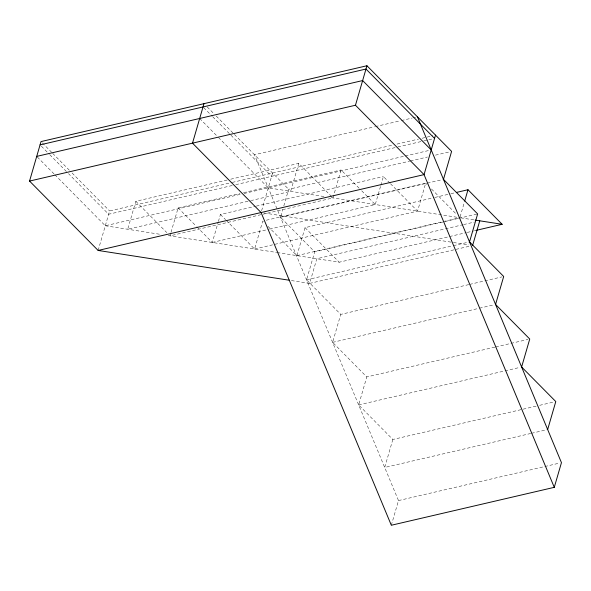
<?xml version="1.0" encoding="UTF-8"?>
<svg xmlns="http://www.w3.org/2000/svg" width="591" height="591" viewBox="0 0 591 591"><rect width="100%" height="100%" fill="white"/><g stroke="black" fill="none" stroke-linecap="round" stroke-linejoin="round"><path stroke-width="0.44" stroke-dasharray="2.96 2.22" d="M98.136 250.451L109.608 210.957L231.376 182.626M227.158 180.033L135.827 201.28L127.7 229.256L250.362 200.718M170.762 233.231L170.001 235.853L262.227 214.393M171.021 232.352L178.127 207.877L239.909 193.501M196.825 226.789L212.302 242.443L218.145 222.334M218.397 221.462L220.428 214.467L255.349 206.34M261.606 210.773L272.562 173.037M226.235 220.34L254.603 249.033L262.729 221.064L264.022 222.364M457.951 218.515L314.693 251.847L280.518 217.281L282.808 209.413M283.82 205.919L288.644 189.305L409.519 161.18M331.669 196.626L298.787 163.367L290.654 191.344L251.264 200.504M267.893 226.279L296.904 255.63L305.037 227.653L433.964 197.653M468.774 284.603L340.741 314.397L306.566 279.824L314.693 251.847M359.143 188.219L341.088 169.957L332.962 197.933L263.121 214.186M291.407 280.57L309.64 283.414L316.813 258.732L462.76 224.772M494.822 347.146L366.782 376.94L332.615 342.366L340.741 314.397M269.607 229.109L375.263 204.523L380.597 186.165M380.848 185.293L383.389 176.546L389.838 183.07M536.089 406.15L392.83 439.482L358.656 404.916L366.782 376.94M254.603 249.033L417.564 211.12L425.69 183.144L426.975 184.444M392.83 439.482L384.704 467.459L530.652 433.498M460.116 216.838L464.179 202.846M391.323 525.251L398.497 500.57L254.47 154.739L374.45 126.821M375.344 126.614L400.417 120.778M401.311 120.571L412.06 118.074M412.954 117.86L415.636 117.24M230.734 179.199L298.787 163.367M232.27 182.412L393.436 144.913M397.019 144.078L418.509 139.077M422.092 138.25L432.834 135.745M232.211 185.5L108.655 214.252L68.534 173.673M235.794 184.665L396.96 147.166M397.854 146.952L422.927 141.123M423.821 140.917L432.775 138.826M243.492 192.666L341.088 169.957M54.837 174.722L105.301 225.769L240.507 194.306M244.09 193.479L404.355 156.179M405.256 155.972L430.322 150.144M410.42 160.974L427.426 157.014M435.486 155.138L449.81 151.806M256.243 206.133L383.389 176.546M266.312 220.229L425.69 183.144M280.518 217.281L426.466 183.321M427.359 183.114L442.578 179.575M212.302 242.443L268.713 229.315M434.865 197.446L450.083 193.9M450.977 193.693L454.56 192.858M296.904 255.63L459.864 217.71M458.845 218.308L476.752 214.141M463.654 224.565L474.396 222.061M277.105 252.542L339.204 262.219L466.351 232.632M467.245 232.426L473.517 230.97M474.41 230.763L476.198 230.342M306.566 279.824L452.507 245.863M453.408 245.657L468.626 242.118M309.64 283.414L469.911 246.122M469.675 284.397L501.907 276.891M332.615 342.366L478.555 308.413M479.449 308.199L493.781 304.867M495.716 346.939L510.048 343.6M510.942 343.393L527.955 339.433M358.656 404.916L519.821 367.41M539.672 405.315L553.996 401.983M531.545 433.292L546.764 429.746M398.497 500.57L559.662 463.071M323.957 196.53L268.262 187.849L217.798 136.802M331.159 197.653L459.709 217.687M460.625 217.828L474.3 219.963M263.822 212.959L452.543 242.369M453.452 242.509L468.951 244.925M105.301 225.769L161.003 234.45M168.199 235.573L276.699 252.475M431.489 189.009L456.636 214.452M390.481 183.727L417.564 211.12M361.722 190.827L375.263 204.523M207.219 106.934L213.683 113.479M216.276 116.102L233.74 133.773M234.391 134.423L288.644 189.305M203.673 107.614L212.08 116.117M212.73 116.774L271.609 176.332M199.677 118.473L217.148 136.144M305.037 227.653L339.204 262.219M220.428 214.467L225.592 219.682M178.127 207.877L196.182 226.139M135.827 201.28L166.78 232.588M42.316 142.889L52.023 152.707M52.673 153.364L69.494 170.378M72.08 173L109.608 210.957M41.363 146.184L49.127 154.037M49.777 154.694L67.891 173.015M37.366 157.051L54.187 174.064"/><path stroke-width="0.89" d="M289.583 280.289L98.136 250.451L29.55 181.075L41.023 141.581L366.937 65.749L451.605 151.392L443.479 179.361L477.646 213.935L469.52 241.911L503.695 276.477L495.568 304.454L529.743 339.02L521.617 366.996L555.791 401.562L547.658 429.539M203.984 103.661L192.503 143.162L261.089 212.531L391.323 525.251L554.277 487.339L561.45 462.65L417.431 116.819M29.55 181.075L355.464 105.242L366.937 65.749M435.523 135.125L424.05 174.618L554.277 487.339M464.689 201.103L467.991 189.733L502.165 224.299L476.198 230.342M472.601 245.494L479.766 220.812M40.07 144.876L365.984 69.036L434.562 138.412M36.723 156.393L362.638 80.561L431.216 149.929M98.136 250.451L424.05 174.618L355.464 105.242M456.348 192.444L467.991 189.733M475.164 220.096L502.165 224.299"/></g></svg>
